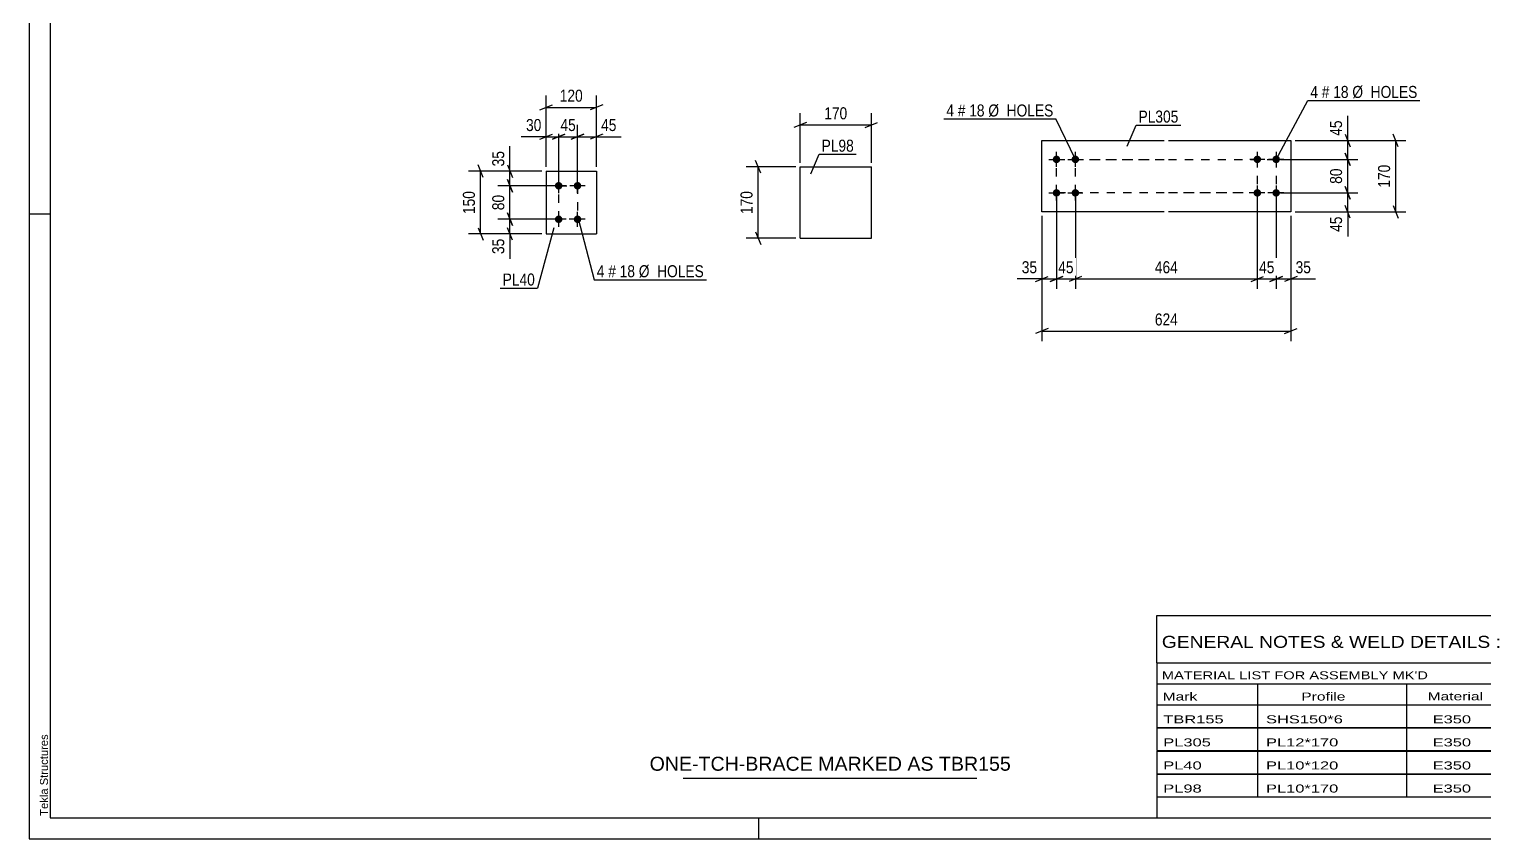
# Model space of a CAD drawing. Header units: millimetres. Extents: x 0 to 594, y 0 to 420.
# Drawn here: x 0 to 347.2, y 0 to 193.1 of the extents above; entities that cross this region are included whole.
import ezdxf

# ---------------------------------------------------------------- set-up
doc = ezdxf.new("R2010")
doc.units = ezdxf.units.MM
doc.linetypes.add('DXK_LINE_DOT2', pattern=[3.9198, 1.9599, -1.9599])
doc.styles.add('Arial', font='ARIAL.TTF', dxfattribs={"height": 0.2})
doc.styles.add('Arial Narrow', font='ARIALN.TTF', dxfattribs={"height": 0.2})

# ---------------------------------------------------------------- blocks, each defined once
blk = doc.blocks.new('Unknown-580574849-1131')
at = {"color": 5, "linetype": 'Continuous'}
for p, q in [((0, 420), (0, 0)), ((5, 415), (5, 5)), ((5, 149), (0, 149)), ((5, 5), (589, 5)), ((174, 0), (174, 5)), ((0, 0), (594, 0))]:
    blk.add_line(p, q, dxfattribs=at)
at = {"color": 174, "linetype": 'Continuous', "style": 'Arial'}
blk.add_text('Tekla Structures', height=1.9102, rotation=90, dxfattribs=at).set_placement((4.5, 5.5))
blk = doc.blocks.new('Part-580574849-3547 - 3546')
at = {"color": 2, "linetype": 'Continuous'}
for p, q in [((241.53, 166.57), (270.73, 166.57)), ((241.53, 149.57), (241.53, 166.57)), ((271.73, 166.57), (300.93, 166.57)), ((300.93, 166.57), (300.93, 149.57)), ((270.73, 149.57), (241.53, 149.57)), ((300.93, 149.57), (271.73, 149.57))]:
    blk.add_line(p, q, dxfattribs=at)
blk = doc.blocks.new('Bolt-580574849-3548 - 3546')
at = {"linetype": 'Continuous'}
for points in [[(292.93, 161.17, -1), (292.93, 162.97, -1)], [(297.43, 161.17, -1), (297.43, 162.97, -1)], [(292.93, 153.17, -1), (292.93, 154.97, -1)], [(297.43, 153.17, -1), (297.43, 154.97, -1)]]:
    blk.add_hatch(color=1, dxfattribs=at).paths.add_polyline_path(points)
at = {"color": 1, "linetype": 'Continuous'}
for p, q in [((292.93, 163.87), (292.93, 160.27)), ((297.43, 163.87), (297.43, 160.27)), ((294.73, 162.07), (291.13, 162.07)), ((299.23, 162.07), (295.63, 162.07)), ((294.73, 154.07), (291.13, 154.07)), ((292.93, 155.87), (292.93, 152.27)), ((299.23, 154.07), (295.63, 154.07)), ((297.43, 155.87), (297.43, 152.27))]:
    blk.add_line(p, q, dxfattribs=at)
blk = doc.blocks.new('Bolt-580574849-3549 - 3546')
at = {"linetype": 'Continuous'}
for points in [[(245.03, 162.97, -1), (245.03, 161.17, -1)], [(249.53, 162.97, -1), (249.53, 161.17, -1)], [(245.03, 154.97, -1), (245.03, 153.17, -1)], [(249.53, 154.97, -1), (249.53, 153.17, -1)]]:
    blk.add_hatch(color=1, dxfattribs=at).paths.add_polyline_path(points)
at = {"color": 1, "linetype": 'Continuous'}
for p, q in [((245.03, 160.27), (245.03, 163.87)), ((249.53, 160.27), (249.53, 163.87)), ((243.23, 162.07), (246.83, 162.07)), ((247.73, 162.07), (251.33, 162.07)), ((243.23, 154.07), (246.83, 154.07)), ((245.03, 152.27), (245.03, 155.87)), ((247.73, 154.07), (251.33, 154.07)), ((249.53, 152.27), (249.53, 155.87))]:
    blk.add_line(p, q, dxfattribs=at)
blk = doc.blocks.new('Bolt-580574849-2195 - 2156')
at = {"linetype": 'Continuous'}
for points in [[(126.3, 154.88, -1), (126.3, 156.68, -1)], [(130.8, 154.88, -1), (130.8, 156.68, -1)], [(126.3, 146.88, -1), (126.3, 148.68, -1)], [(130.8, 146.88, -1), (130.8, 148.68, -1)]]:
    blk.add_hatch(color=1, dxfattribs=at).paths.add_polyline_path(points)
at = {"color": 1, "linetype": 'Continuous'}
for p, q in [((126.3, 153.98), (126.3, 157.58)), ((130.8, 153.98), (130.8, 157.58)), ((128.1, 155.78), (124.5, 155.78)), ((132.6, 155.78), (129, 155.78)), ((126.3, 145.98), (126.3, 149.58)), ((130.8, 145.98), (130.8, 149.58)), ((128.1, 147.78), (124.5, 147.78)), ((132.6, 147.78), (129, 147.78))]:
    blk.add_line(p, q, dxfattribs=at)
blk = doc.blocks.new('Part-580574849-2162 - 2156')
at = {"color": 2, "linetype": 'Continuous'}
for p, q in [((123.3, 159.28), (123.3, 144.28)), ((123.3, 159.28), (135.3, 159.28)), ((135.3, 159.28), (135.3, 144.28)), ((123.3, 144.28), (135.3, 144.28))]:
    blk.add_line(p, q, dxfattribs=at)
blk = doc.blocks.new('Part-580574849-2399 - 2393')
at = {"color": 2, "linetype": 'Continuous'}
for p, q in [((183.88, 143.28), (183.88, 160.28)), ((183.88, 160.28), (200.88, 160.28)), ((200.88, 143.28), (200.88, 160.28)), ((183.88, 143.28), (200.88, 143.28))]:
    blk.add_line(p, q, dxfattribs=at)
blk = doc.blocks.new('Rectangle-580574849-3720 - 3546')
at = {"color": 1, "linetype": 'DXK_LINE_DOT2'}
for p, q in [((245.03, 162.07), (270.73, 162.07)), ((245.03, 154.07), (245.03, 162.07)), ((271.73, 162.07), (297.43, 162.07)), ((297.43, 162.07), (297.43, 154.07)), ((270.73, 154.07), (245.03, 154.07)), ((297.43, 154.07), (271.73, 154.07))]:
    blk.add_line(p, q, dxfattribs=at)
blk = doc.blocks.new('Rectangle-580574849-2379 - 2156')
at = {"color": 1, "linetype": 'DXK_LINE_DOT2'}
blk.add_lwpolyline([(126.3, 155.78), (130.8, 155.78), (130.8, 147.78), (126.3, 147.78), (126.3, 155.78)], close=True, dxfattribs=at)
blk = doc.blocks.new('Rectangle-580574849-3730 - 3546')
at = {"color": 1, "linetype": 'DXK_LINE_DOT2'}
for p, q in [((249.53, 162.07), (270.73, 162.07)), ((249.53, 154.07), (249.53, 162.07)), ((271.73, 162.07), (292.93, 162.07)), ((292.93, 162.07), (292.93, 154.07)), ((270.73, 154.07), (249.53, 154.07)), ((292.93, 154.07), (271.73, 154.07))]:
    blk.add_line(p, q, dxfattribs=at)
blk = doc.blocks.new('StraightDimension-580574849-3554 - 3546')
at = {"color": 7, "linetype": 'Continuous'}
for p, q in [((297.43, 153.07), (297.43, 131.16)), ((300.93, 148.57), (300.93, 131.16)), ((295.93, 132.96), (298.93, 134.16)), ((297.43, 133.56), (300.93, 133.56)), ((302.43, 134.16), (299.43, 132.96))]:
    blk.add_line(p, q, dxfattribs=at)
at = {"color": 0}
blk.add_wipeout([(306.31, 134.31), (306.31, 138.51), (301.46, 138.51), (301.46, 134.31)], dxfattribs=at)
at = {"color": 7, "linetype": 'Continuous'}
blk.add_line((300.93, 133.56), (306.84, 133.56), dxfattribs=at)
blk.add_line((300.93, 133.56), (306.84, 133.56), dxfattribs=at)
at = {"color": 3, "style": 'Arial Narrow'}
blk.add_text('35', height=2.863, dxfattribs=at).set_placement((302.06, 134.91))
blk = doc.blocks.new('StraightDimension-580574849-3555 - 3546')
at = {"color": 7, "linetype": 'Continuous'}
for p, q in [((292.93, 153.07), (292.93, 131.16)), ((297.43, 153.07), (297.43, 131.16)), ((291.43, 132.96), (294.43, 134.16)), ((292.93, 133.56), (297.43, 133.56)), ((298.93, 134.16), (295.93, 132.96))]:
    blk.add_line(p, q, dxfattribs=at)
at = {"color": 0}
blk.add_wipeout([(297.61, 134.31), (297.61, 138.51), (292.75, 138.51), (292.75, 134.31)], dxfattribs=at)
at = {"color": 3, "style": 'Arial Narrow'}
blk.add_text('45', height=2.863, dxfattribs=at).set_placement((293.35, 134.91))
blk = doc.blocks.new('StraightDimension-580574849-3556 - 3546')
at = {"color": 7, "linetype": 'Continuous'}
for p, q in [((249.53, 153.07), (249.53, 131.16)), ((292.93, 153.07), (292.93, 131.16)), ((251.03, 134.16), (248.03, 132.96)), ((249.53, 133.56), (292.93, 133.56)), ((291.43, 132.96), (294.43, 134.16))]:
    blk.add_line(p, q, dxfattribs=at)
at = {"color": 0}
blk.add_wipeout([(274.57, 134.31), (274.57, 138.51), (267.89, 138.51), (267.89, 134.31)], dxfattribs=at)
at = {"color": 3, "style": 'Arial Narrow'}
blk.add_text('464', height=2.863, dxfattribs=at).set_placement((268.49, 134.91))
blk = doc.blocks.new('StraightDimension-580574849-3557 - 3546')
at = {"color": 7, "linetype": 'Continuous'}
for p, q in [((245.03, 153.07), (245.03, 131.16)), ((249.53, 153.07), (249.53, 131.16)), ((243.53, 132.96), (246.53, 134.16)), ((245.03, 133.56), (249.53, 133.56)), ((251.03, 134.16), (248.03, 132.96))]:
    blk.add_line(p, q, dxfattribs=at)
at = {"color": 0}
blk.add_wipeout([(249.71, 134.31), (249.71, 138.51), (244.85, 138.51), (244.85, 134.31)], dxfattribs=at)
at = {"color": 3, "style": 'Arial Narrow'}
blk.add_text('45', height=2.863, dxfattribs=at).set_placement((245.45, 134.91))
blk = doc.blocks.new('StraightDimension-580574849-3558 - 3546')
at = {"color": 7, "linetype": 'Continuous'}
for p, q in [((245.03, 153.07), (245.03, 131.16)), ((241.53, 148.57), (241.53, 131.16)), ((240.03, 132.96), (243.03, 134.16)), ((241.53, 133.56), (245.03, 133.56)), ((246.53, 134.16), (243.53, 132.96))]:
    blk.add_line(p, q, dxfattribs=at)
at = {"color": 0}
blk.add_wipeout([(241.01, 134.31), (241.01, 138.51), (236.15, 138.51), (236.15, 134.31)], dxfattribs=at)
at = {"color": 7, "linetype": 'Continuous'}
blk.add_line((241.53, 133.56), (235.62, 133.56), dxfattribs=at)
blk.add_line((241.53, 133.56), (235.62, 133.56), dxfattribs=at)
at = {"color": 3, "style": 'Arial Narrow'}
blk.add_text('35', height=2.863, dxfattribs=at).set_placement((236.75, 134.91))
blk = doc.blocks.new('StraightDimension-580574849-3574 - 3546')
at = {"color": 7, "linetype": 'Continuous'}
for p, q in [((241.53, 148.57), (241.53, 118.71)), ((300.93, 148.57), (300.93, 118.71)), ((243.03, 121.71), (240.03, 120.51)), ((299.43, 120.51), (302.43, 121.71)), ((241.53, 121.11), (300.93, 121.11))]:
    blk.add_line(p, q, dxfattribs=at)
at = {"color": 0}
blk.add_wipeout([(274.57, 121.86), (274.57, 126.06), (267.89, 126.06), (267.89, 121.86)], dxfattribs=at)
at = {"color": 3, "style": 'Arial Narrow'}
blk.add_text('624', height=2.863, dxfattribs=at).set_placement((268.49, 122.46))
blk = doc.blocks.new('StraightDimension-580574849-3594 - 3546')
at = {"color": 7, "linetype": 'Continuous'}
for p, q in [((326.54, 165.07), (325.34, 168.07)), ((301.93, 166.57), (328.34, 166.57)), ((325.94, 149.57), (325.94, 166.57)), ((301.93, 149.57), (328.34, 149.57)), ((325.34, 151.07), (326.54, 148.07))]:
    blk.add_line(p, q, dxfattribs=at)
at = {"color": 0}
blk.add_wipeout([(325.19, 161.41), (320.99, 161.41), (320.99, 154.72), (325.19, 154.72)], dxfattribs=at)
at = {"color": 3, "style": 'Arial Narrow'}
blk.add_text('170', height=2.863, rotation=90.0002, dxfattribs=at).set_placement((324.59, 155.32))
blk = doc.blocks.new('StraightDimension-580574849-3698 - 3546')
at = {"color": 7, "linetype": 'Continuous'}
for p, q in [((313.88, 168.07), (315.08, 165.07)), ((301.93, 166.57), (316.88, 166.57)), ((315.08, 160.57), (313.88, 163.57)), ((314.48, 162.07), (314.48, 166.57)), ((298.43, 162.07), (316.88, 162.07))]:
    blk.add_line(p, q, dxfattribs=at)
at = {"color": 0}
blk.add_wipeout([(313.73, 171.95), (309.53, 171.95), (309.53, 167.09), (313.73, 167.09)], dxfattribs=at)
at = {"color": 7, "linetype": 'Continuous'}
blk.add_line((314.48, 166.57), (314.48, 172.47), dxfattribs=at)
blk.add_line((314.48, 166.57), (314.48, 172.47), dxfattribs=at)
at = {"color": 3, "style": 'Arial Narrow'}
blk.add_text('45', height=2.863, rotation=90.0002, dxfattribs=at).set_placement((313.13, 167.69))
blk = doc.blocks.new('StraightDimension-580574849-3699 - 3546')
at = {"color": 7, "linetype": 'Continuous'}
for p, q in [((313.88, 163.57), (315.08, 160.57)), ((298.43, 162.07), (316.88, 162.07)), ((314.48, 154.07), (314.48, 162.07)), ((298.43, 154.07), (316.88, 154.07)), ((315.08, 152.57), (313.88, 155.57))]:
    blk.add_line(p, q, dxfattribs=at)
at = {"color": 0}
blk.add_wipeout([(313.73, 160.49), (309.53, 160.49), (309.53, 155.64), (313.73, 155.64)], dxfattribs=at)
at = {"color": 3, "style": 'Arial Narrow'}
blk.add_text('80', height=2.863, rotation=90.0002, dxfattribs=at).set_placement((313.13, 156.24))
blk = doc.blocks.new('StraightDimension-580574849-3700 - 3546')
at = {"color": 7, "linetype": 'Continuous'}
for p, q in [((298.43, 154.07), (316.88, 154.07)), ((313.88, 155.57), (315.08, 152.57)), ((314.48, 149.57), (314.48, 154.07)), ((301.93, 149.57), (316.88, 149.57)), ((315.08, 148.07), (313.88, 151.07))]:
    blk.add_line(p, q, dxfattribs=at)
at = {"color": 0}
blk.add_wipeout([(313.73, 149.04), (309.53, 149.04), (309.53, 144.18), (313.73, 144.18)], dxfattribs=at)
at = {"color": 7, "linetype": 'Continuous'}
blk.add_line((314.48, 149.57), (314.48, 143.66), dxfattribs=at)
blk.add_line((314.48, 149.57), (314.48, 143.66), dxfattribs=at)
at = {"color": 3, "style": 'Arial Narrow'}
blk.add_text('45', height=2.863, rotation=90.0002, dxfattribs=at).set_placement((313.13, 144.78))
blk = doc.blocks.new('StraightDimension-580574849-2295 - 2156')
at = {"color": 7, "linetype": 'Continuous'}
for p, q in [((114.07, 160.78), (115.27, 157.78)), ((122.3, 159.28), (111.82, 159.28)), ((115.27, 154.28), (114.07, 157.28)), ((114.67, 155.78), (114.67, 159.28)), ((125.3, 155.78), (111.82, 155.78))]:
    blk.add_line(p, q, dxfattribs=at)
at = {"color": 0}
blk.add_wipeout([(113.92, 164.66), (109.72, 164.66), (109.72, 159.8), (113.92, 159.8)], dxfattribs=at)
at = {"color": 7, "linetype": 'Continuous'}
blk.add_line((114.67, 159.28), (114.67, 165.18), dxfattribs=at)
blk.add_line((114.67, 159.28), (114.67, 165.18), dxfattribs=at)
at = {"color": 3, "style": 'Arial Narrow'}
blk.add_text('35', height=2.863, rotation=90.0002, dxfattribs=at).set_placement((113.32, 160.4))
blk = doc.blocks.new('StraightDimension-580574849-2272 - 2156')
at = {"color": 7, "linetype": 'Continuous'}
for p, q in [((125.3, 147.78), (111.82, 147.78)), ((114.07, 149.28), (115.27, 146.28)), ((114.67, 144.28), (114.67, 147.78)), ((122.3, 144.28), (111.82, 144.28)), ((115.27, 142.78), (114.07, 145.78))]:
    blk.add_line(p, q, dxfattribs=at)
at = {"color": 0}
blk.add_wipeout([(113.92, 143.75), (109.72, 143.75), (109.72, 138.89), (113.92, 138.89)], dxfattribs=at)
at = {"color": 7, "linetype": 'Continuous'}
blk.add_line((114.67, 144.28), (114.67, 138.37), dxfattribs=at)
blk.add_line((114.67, 144.28), (114.67, 138.37), dxfattribs=at)
at = {"color": 3, "style": 'Arial Narrow'}
blk.add_text('35', height=2.863, rotation=90.0002, dxfattribs=at).set_placement((113.32, 139.49))
blk = doc.blocks.new('StraightDimension-580574849-2285 - 2156')
at = {"color": 7, "linetype": 'Continuous'}
for p, q in [((114.07, 157.28), (115.27, 154.28)), ((125.3, 155.78), (111.82, 155.78)), ((114.67, 147.78), (114.67, 155.78)), ((125.3, 147.78), (111.82, 147.78)), ((115.27, 146.28), (114.07, 149.28))]:
    blk.add_line(p, q, dxfattribs=at)
at = {"color": 0}
blk.add_wipeout([(113.92, 154.2), (109.72, 154.2), (109.72, 149.35), (113.92, 149.35)], dxfattribs=at)
at = {"color": 3, "style": 'Arial Narrow'}
blk.add_text('80', height=2.863, rotation=90.0002, dxfattribs=at).set_placement((113.32, 149.95))
blk = doc.blocks.new('StraightDimension-580574849-2309 - 2156')
at = {"color": 7, "linetype": 'Continuous'}
for p, q in [((108.27, 157.78), (107.07, 160.78)), ((122.3, 159.28), (104.82, 159.28)), ((107.67, 144.28), (107.67, 159.28)), ((122.3, 144.28), (104.82, 144.28)), ((107.07, 145.78), (108.27, 142.78))]:
    blk.add_line(p, q, dxfattribs=at)
at = {"color": 0}
blk.add_wipeout([(106.92, 155.12), (102.72, 155.12), (102.72, 148.43), (106.92, 148.43)], dxfattribs=at)
at = {"color": 3, "style": 'Arial Narrow'}
blk.add_text('150', height=2.863, rotation=90.0002, dxfattribs=at).set_placement((106.32, 149.03))
blk = doc.blocks.new('StraightDimension-580574849-2326 - 2156')
at = {"color": 7, "linetype": 'Continuous'}
for p, q in [((123.3, 160.28), (123.3, 170.33)), ((126.3, 156.78), (126.3, 170.33)), ((121.8, 166.88), (124.8, 168.08)), ((123.3, 167.48), (126.3, 167.48)), ((127.8, 168.08), (124.8, 166.88))]:
    blk.add_line(p, q, dxfattribs=at)
at = {"color": 0}
blk.add_wipeout([(122.77, 168.23), (122.77, 172.43), (117.92, 172.43), (117.92, 168.23)], dxfattribs=at)
at = {"color": 7, "linetype": 'Continuous'}
blk.add_line((123.3, 167.48), (117.39, 167.48), dxfattribs=at)
blk.add_line((123.3, 167.48), (117.39, 167.48), dxfattribs=at)
at = {"color": 3, "style": 'Arial Narrow'}
blk.add_text('30', height=2.863, dxfattribs=at).set_placement((118.52, 168.83))
blk = doc.blocks.new('StraightDimension-580574849-2339 - 2156')
at = {"color": 7, "linetype": 'Continuous'}
for p, q in [((126.3, 156.78), (126.3, 170.33)), ((130.8, 156.78), (130.8, 170.33)), ((124.8, 166.88), (127.8, 168.08)), ((126.3, 167.48), (130.8, 167.48)), ((132.3, 168.08), (129.3, 166.88))]:
    blk.add_line(p, q, dxfattribs=at)
at = {"color": 0}
blk.add_wipeout([(130.98, 168.23), (130.98, 172.43), (126.12, 172.43), (126.12, 168.23)], dxfattribs=at)
at = {"color": 3, "style": 'Arial Narrow'}
blk.add_text('45', height=2.863, dxfattribs=at).set_placement((126.72, 168.83))
blk = doc.blocks.new('StraightDimension-580574849-2349 - 2156')
at = {"color": 7, "linetype": 'Continuous'}
for p, q in [((130.8, 156.78), (130.8, 170.33)), ((135.3, 160.28), (135.3, 170.33)), ((129.3, 166.88), (132.3, 168.08)), ((130.8, 167.48), (135.3, 167.48)), ((136.8, 168.08), (133.8, 166.88))]:
    blk.add_line(p, q, dxfattribs=at)
at = {"color": 0}
blk.add_wipeout([(140.68, 168.23), (140.68, 172.43), (135.82, 172.43), (135.82, 168.23)], dxfattribs=at)
at = {"color": 7, "linetype": 'Continuous'}
blk.add_line((135.3, 167.48), (141.21, 167.48), dxfattribs=at)
blk.add_line((135.3, 167.48), (141.21, 167.48), dxfattribs=at)
at = {"color": 3, "style": 'Arial Narrow'}
blk.add_text('45', height=2.863, dxfattribs=at).set_placement((136.42, 168.83))
blk = doc.blocks.new('StraightDimension-580574849-2363 - 2156')
at = {"color": 7, "linetype": 'Continuous'}
for p, q in [((123.3, 160.28), (123.3, 177.33)), ((135.3, 160.28), (135.3, 177.33)), ((121.8, 173.88), (124.8, 175.08)), ((123.3, 174.48), (135.3, 174.48)), ((136.8, 175.08), (133.8, 173.88))]:
    blk.add_line(p, q, dxfattribs=at)
at = {"color": 0}
blk.add_wipeout([(132.64, 175.23), (132.64, 179.43), (125.96, 179.43), (125.96, 175.23)], dxfattribs=at)
at = {"color": 3, "style": 'Arial Narrow'}
blk.add_text('120', height=2.863, dxfattribs=at).set_placement((126.56, 175.83))
blk = doc.blocks.new('StraightDimension-580574849-2401 - 2393')
at = {"color": 7, "linetype": 'Continuous'}
for p, q in [((185.38, 170.88), (182.38, 169.68)), ((183.88, 161.28), (183.88, 173.13)), ((183.88, 170.28), (200.88, 170.28)), ((199.38, 169.68), (202.38, 170.88)), ((200.88, 161.28), (200.88, 173.13))]:
    blk.add_line(p, q, dxfattribs=at)
at = {"color": 0}
blk.add_wipeout([(195.72, 171.03), (195.72, 175.23), (189.04, 175.23), (189.04, 171.03)], dxfattribs=at)
at = {"color": 3, "style": 'Arial Narrow'}
blk.add_text('170', height=2.863, dxfattribs=at).set_placement((189.64, 171.63))
blk = doc.blocks.new('StraightDimension-580574849-2412 - 2393')
at = {"color": 7, "linetype": 'Continuous'}
for p, q in [((182.88, 160.28), (171.03, 160.28)), ((174.48, 158.78), (173.28, 161.78)), ((173.88, 143.28), (173.88, 160.28)), ((182.88, 143.28), (171.03, 143.28)), ((173.28, 144.78), (174.48, 141.78))]:
    blk.add_line(p, q, dxfattribs=at)
at = {"color": 0}
blk.add_wipeout([(173.13, 155.12), (168.93, 155.12), (168.93, 148.43), (173.13, 148.43)], dxfattribs=at)
at = {"color": 3, "style": 'Arial Narrow'}
blk.add_text('170', height=2.863, rotation=90.0002, dxfattribs=at).set_placement((172.53, 149.03))
blk = doc.blocks.new('Unknown-580574849-4430')
at = {"color": 7, "linetype": 'Continuous'}
for p, q in [((269, 53.25), (429, 53.25)), ((269, 42), (269, 53.25)), ((429, 53.25), (429, 42)), ((269, 42), (429, 42)), ((269, 42), (269, 37)), ((429, 42), (429, 37)), ((269, 37), (429, 37)), ((269, 37), (269, 32)), ((293, 37), (293, 32)), ((328.5, 37), (328.5, 32)), ((354.5, 37), (354.5, 32)), ((367.5, 37), (367.5, 32)), ((385, 37), (385, 32)), ((407, 37), (407, 32)), ((429, 37), (429, 32)), ((269, 32), (429, 32)), ((269, 31.95), (269, 26.55)), ((269, 31.95), (429, 31.95)), ((293, 32), (293, 26.5)), ((328.5, 32), (328.5, 26.5)), ((354.5, 32), (354.5, 26.5)), ((367.5, 32), (367.5, 26.5)), ((385, 32), (385, 26.5)), ((407, 32), (407, 26.5)), ((429, 31.95), (429, 26.55)), ((269, 26.55), (429, 26.55)), ((269, 26.45), (269, 21.05)), ((269, 26.45), (429, 26.45)), ((293, 26.5), (293, 21)), ((328.5, 26.5), (328.5, 21)), ((354.5, 26.5), (354.5, 21)), ((367.5, 26.5), (367.5, 21)), ((385, 26.5), (385, 21)), ((407, 26.5), (407, 21)), ((429, 26.45), (429, 21.05)), ((269, 21.05), (429, 21.05)), ((269, 20.95), (269, 15.55)), ((269, 20.95), (429, 20.95)), ((293, 21), (293, 15.5)), ((328.5, 21), (328.5, 15.5)), ((354.5, 21), (354.5, 15.5)), ((367.5, 21), (367.5, 15.5)), ((385, 21), (385, 15.5)), ((407, 21), (407, 15.5)), ((429, 20.95), (429, 15.55)), ((269, 15.55), (429, 15.55)), ((269, 15.45), (269, 10.05)), ((269, 15.45), (429, 15.45)), ((293, 15.5), (293, 10)), ((328.5, 15.5), (328.5, 10)), ((354.5, 15.5), (354.5, 10)), ((367.5, 15.5), (367.5, 10)), ((385, 15.5), (385, 10)), ((407, 15.5), (407, 10)), ((429, 15.45), (429, 10.05)), ((269, 10.05), (429, 10.05)), ((269, 10), (429, 10)), ((269, 10), (269, 5)), ((385, 10), (385, 5)), ((407, 10), (407, 5)), ((429, 10), (429, 5)), ((269, 5), (429, 5))]:
    blk.add_line(p, q, dxfattribs=at)
at = {"color": 7, "style": 'Arial Narrow'}
for s, height, width, p in [('GENERAL NOTES & WELD DETAILS :', 2.8633, 1.4, (270.15, 45.56)), ('REFER TYP DRAWING TYP-01', 1.9089, 1.6, (353.7, 45.66)), ("MATERIAL LIST FOR ASSEMBLY MK'D", 1.9089, 1.6, (270.15, 38.06)), ('TBR155', 1.909, 1.794707, (361.59, 37.97)), ('1', 1.91, 1.794707, (391.08, 38.06)), ('No. Required', 1.9089, 1.6, (400.41, 38.06)), ('Mark', 1.909, 1.7, (270.34, 33)), ('Profile', 1.909, 1.7, (303.41, 33)), ('Material', 1.909, 1.7, (333.54, 33.06)), ('No.', 1.909, 1.7, (358.5, 33.06)), ('Length', 1.909, 1.7, (369, 33.06)), ('Area', 1.909, 1.7, (391.5, 33.06)), ('Weight', 1.909, 1.7, (411, 33.06))]:
    blk.add_text(s, height=height, dxfattribs=dict(at, width=width)).set_placement(p)
at = {"color": 7, "linetype": 'Continuous', "style": 'Arial Narrow'}
for s, height, width, p in [('TBR155', 1.909, 1.794707, (270.5, 27.56)), ('SHS150*6', 1.909, 1.794707, (295, 27.56)), ('E350', 1.909, 1.794707, (334.74, 27.56)), ('1', 1.91, 1.794707, (358.86, 27.56)), ('5428', 1.909, 1.794707, (371.58, 27.56)), ('3.3', 1.909, 1.794707, (395.32, 27.56)), ('146.9', 1.909, 1.794707, (411.96, 27.56)), ('PL305', 1.909, 1.794707, (270.5, 22.06)), ('PL12*170', 1.909, 1.794707, (295, 22.06)), ('E350', 1.909, 1.794707, (334.74, 22.06)), ('1', 1.91, 1.794707, (358.86, 22.06)), ('624', 1.909, 1.794707, (373.77, 22.06)), ('0.2', 1.909, 1.794707, (395.32, 22.06)), ('10.0', 1.909, 1.794707, (414.14, 22.06)), ('PL40', 1.909, 1.794707, (270.5, 16.56)), ('PL10*120', 1.909, 1.794707, (295, 16.56)), ('E350', 1.909, 1.794707, (334.74, 16.56)), ('4', 1.91, 1.794707, (358.86, 16.56)), ('150', 1.909, 1.794707, (373.77, 16.56)), ('0.0', 1.909, 1.794707, (395.32, 16.56)), ('5.7', 1.909, 1.794707, (416.33, 16.56)), ('PL98', 1.909, 1.794707, (270.5, 11.06)), ('PL10*170', 1.909, 1.794707, (295, 11.06)), ('E350', 1.909, 1.794707, (334.74, 11.06)), ('2', 1.91, 1.794707, (358.86, 11.06)), ('170', 1.909, 1.794707, (373.77, 11.06)), ('0.1', 1.909, 1.794707, (395.32, 11.06)), ('4.5', 1.909, 1.794707, (416.33, 11.06)), ('Total', 1.909, 1.7, (371.33, 6.5)), ('3.8', 1.909, 1.794707, (394.83, 6.5)), ('167.1', 1.909, 1.794707, (411.96, 6.5))]:
    blk.add_text(s, height=height, dxfattribs=dict(at, width=width)).set_placement(p)
blk = doc.blocks.new('Unknown-580574849-4431')
at = {"color": 7, "linetype": 'Continuous'}
blk.add_line((156, 14.5), (226, 14.5), dxfattribs=at)
at = {"color": 7, "style": 'Arial'}
blk.add_text('ONE-TCH-BRACE MARKED AS TBR155', height=3.3428, dxfattribs=at).set_placement((147.99, 16.25))
blk = doc.blocks.new('Mark-580574849-3601 - 3546')
at = {"color": 0}
blk.add_wipeout([(220.59, 172.3), (220.59, 175.3), (218.76, 175.3), (218.76, 172.3)], dxfattribs=at)
blk.add_wipeout([(220.59, 172.3), (220.59, 175.3), (218.76, 175.3), (218.76, 172.3)], dxfattribs=at)
blk.add_wipeout([(223.31, 172.3), (223.31, 175.3), (221.49, 175.3), (221.49, 172.3)], dxfattribs=at)
blk.add_wipeout([(223.31, 172.3), (223.31, 175.3), (221.49, 175.3), (221.49, 172.3)], dxfattribs=at)
at = {"color": 3, "style": 'Arial Narrow'}
blk.add_text('4', height=2.86, dxfattribs=at).set_placement((218.76, 172.3))
at = {"color": 0}
blk.add_wipeout([(227.87, 172.3), (227.87, 175.3), (224.21, 175.3), (224.21, 172.3)], dxfattribs=at)
blk.add_wipeout([(227.87, 172.3), (227.87, 175.3), (224.21, 175.3), (224.21, 172.3)], dxfattribs=at)
at = {"color": 3, "style": 'Arial Narrow'}
blk.add_text('#', height=2.86, dxfattribs=at).set_placement((221.49, 172.3))
at = {"color": 0}
blk.add_wipeout([(244.3, 172.3), (244.3, 175.3), (228.77, 175.3), (228.77, 172.3)], dxfattribs=at)
blk.add_wipeout([(244.3, 172.3), (244.3, 175.3), (228.77, 175.3), (228.77, 172.3)], dxfattribs=at)
at = {"color": 7, "linetype": 'Continuous'}
for p in [(218.16, 171.7), (249.53, 162.07)]:
    blk.add_line(p, (244.9, 171.7), dxfattribs=at)
at = {"color": 3, "style": 'Arial Narrow'}
for s, p in [('18', (224.21, 172.3)), ('Ø  HOLES', (228.77, 172.3))]:
    blk.add_text(s, height=2.863, dxfattribs=at).set_placement(p)
blk = doc.blocks.new('Mark-580574849-3597 - 3546')
at = {"color": 0}
blk.add_wipeout([(274.1, 170.84), (274.1, 173.84), (264.6, 173.84), (264.6, 170.84)], dxfattribs=at)
blk.add_wipeout([(274.1, 170.84), (274.1, 173.84), (264.6, 173.84), (264.6, 170.84)], dxfattribs=at)
at = {"color": 30, "linetype": 'Continuous'}
for p, q in [((261.86, 165.22), (264, 170.24)), ((264, 170.24), (274.7, 170.24))]:
    blk.add_line(p, q, dxfattribs=at)
at = {"color": 3, "style": 'Arial Narrow'}
blk.add_text('PL305', height=2.863, dxfattribs=at).set_placement((264.6, 170.84))
blk = doc.blocks.new('Mark-580574849-3600 - 3546')
at = {"color": 0}
blk.add_wipeout([(307.4, 176.72), (307.4, 179.72), (305.58, 179.72), (305.58, 176.72)], dxfattribs=at)
blk.add_wipeout([(307.4, 176.72), (307.4, 179.72), (305.58, 179.72), (305.58, 176.72)], dxfattribs=at)
at = {"color": 7, "linetype": 'Continuous'}
blk.add_line((297.43, 162.07), (304.98, 176.12), dxfattribs=at)
at = {"color": 0}
blk.add_wipeout([(310.13, 176.72), (310.13, 179.72), (308.3, 179.72), (308.3, 176.72)], dxfattribs=at)
blk.add_wipeout([(310.13, 176.72), (310.13, 179.72), (308.3, 179.72), (308.3, 176.72)], dxfattribs=at)
at = {"color": 3, "style": 'Arial Narrow'}
blk.add_text('4', height=2.86, dxfattribs=at).set_placement((305.58, 176.72))
at = {"color": 0}
blk.add_wipeout([(314.69, 176.72), (314.69, 179.72), (311.03, 179.72), (311.03, 176.72)], dxfattribs=at)
blk.add_wipeout([(314.69, 176.72), (314.69, 179.72), (311.03, 179.72), (311.03, 176.72)], dxfattribs=at)
at = {"color": 3, "style": 'Arial Narrow'}
blk.add_text('#', height=2.86, dxfattribs=at).set_placement((308.3, 176.72))
at = {"color": 0}
blk.add_wipeout([(331.12, 176.72), (331.12, 179.72), (315.59, 179.72), (315.59, 176.72)], dxfattribs=at)
blk.add_wipeout([(331.12, 176.72), (331.12, 179.72), (315.59, 179.72), (315.59, 176.72)], dxfattribs=at)
at = {"color": 7, "linetype": 'Continuous'}
blk.add_line((304.98, 176.12), (331.72, 176.12), dxfattribs=at)
at = {"color": 3, "style": 'Arial Narrow'}
for s, p in [('18', (311.03, 176.72)), ('Ø  HOLES', (315.59, 176.72))]:
    blk.add_text(s, height=2.863, dxfattribs=at).set_placement(p)
blk = doc.blocks.new('Mark-580574849-2158 - 2156')
at = {"color": 0}
blk.add_wipeout([(120.62, 131.98), (120.62, 134.98), (112.95, 134.98), (112.95, 131.98)], dxfattribs=at)
blk.add_wipeout([(120.62, 131.98), (120.62, 134.98), (112.95, 134.98), (112.95, 131.98)], dxfattribs=at)
at = {"color": 30, "linetype": 'Continuous'}
for p in [(125.14, 145.78), (112.35, 131.38)]:
    blk.add_line(p, (121.22, 131.38), dxfattribs=at)
at = {"color": 3, "style": 'Arial Narrow'}
blk.add_text('PL40', height=2.863, dxfattribs=at).set_placement((112.95, 131.98))
blk = doc.blocks.new('Mark-580574849-2191 - 2156')
at = {"color": 0}
blk.add_wipeout([(137.23, 133.96), (137.23, 136.96), (135.4, 136.96), (135.4, 133.96)], dxfattribs=at)
blk.add_wipeout([(137.23, 133.96), (137.23, 136.96), (135.4, 136.96), (135.4, 133.96)], dxfattribs=at)
at = {"color": 7, "linetype": 'Continuous'}
blk.add_line((130.92, 147.93), (134.8, 133.36), dxfattribs=at)
at = {"color": 0}
blk.add_wipeout([(139.95, 133.96), (139.95, 136.96), (138.13, 136.96), (138.13, 133.96)], dxfattribs=at)
blk.add_wipeout([(139.95, 133.96), (139.95, 136.96), (138.13, 136.96), (138.13, 133.96)], dxfattribs=at)
at = {"color": 3, "style": 'Arial Narrow'}
blk.add_text('4', height=2.86, dxfattribs=at).set_placement((135.4, 133.96))
at = {"color": 0}
blk.add_wipeout([(144.51, 133.96), (144.51, 136.96), (140.85, 136.96), (140.85, 133.96)], dxfattribs=at)
blk.add_wipeout([(144.51, 133.96), (144.51, 136.96), (140.85, 136.96), (140.85, 133.96)], dxfattribs=at)
at = {"color": 3, "style": 'Arial Narrow'}
blk.add_text('#', height=2.86, dxfattribs=at).set_placement((138.13, 133.96))
at = {"color": 0}
blk.add_wipeout([(160.94, 133.96), (160.94, 136.96), (145.41, 136.96), (145.41, 133.96)], dxfattribs=at)
blk.add_wipeout([(160.94, 133.96), (160.94, 136.96), (145.41, 136.96), (145.41, 133.96)], dxfattribs=at)
at = {"color": 7, "linetype": 'Continuous'}
blk.add_line((134.8, 133.36), (161.54, 133.36), dxfattribs=at)
at = {"color": 3, "style": 'Arial Narrow'}
for s, p in [('18', (140.85, 133.96)), ('Ø  HOLES', (145.41, 133.96))]:
    blk.add_text(s, height=2.863, dxfattribs=at).set_placement(p)
blk = doc.blocks.new('Mark-580574849-2395 - 2393')
at = {"color": 0}
blk.add_wipeout([(196.69, 163.9), (196.69, 166.9), (189.02, 166.9), (189.02, 163.9)], dxfattribs=at)
blk.add_wipeout([(196.69, 163.9), (196.69, 166.9), (189.02, 166.9), (189.02, 163.9)], dxfattribs=at)
at = {"color": 30, "linetype": 'Continuous'}
for p, q in [((186.46, 158.62), (188.42, 163.3)), ((188.42, 163.3), (197.29, 163.3))]:
    blk.add_line(p, q, dxfattribs=at)
at = {"color": 3, "style": 'Arial Narrow'}
blk.add_text('PL98', height=2.863, dxfattribs=at).set_placement((189.02, 163.9))

msp = doc.modelspace()

# ---------------------------------------------------------------- block references
for name in ['Unknown-580574849-1131', 'Part-580574849-3547 - 3546', 'Bolt-580574849-3549 - 3546', 'Bolt-580574849-3548 - 3546', 'Part-580574849-2399 - 2393', 'Rectangle-580574849-3720 - 3546', 'Rectangle-580574849-3730 - 3546', 'Part-580574849-2162 - 2156', 'Bolt-580574849-2195 - 2156', 'Rectangle-580574849-2379 - 2156', 'Unknown-580574849-4430', 'Unknown-580574849-4431']:
    msp.add_blockref(name, (0, 0))

# ---------------------------------------------------------------- next in the draw order: block references
for name in ['StraightDimension-580574849-2401 - 2393', 'Mark-580574849-3601 - 3546', 'Mark-580574849-3597 - 3546', 'StraightDimension-580574849-2295 - 2156', 'StraightDimension-580574849-3554 - 3546', 'StraightDimension-580574849-2272 - 2156', 'Mark-580574849-2191 - 2156']:
    msp.add_blockref(name, (0, 0))

# ---------------------------------------------------------------- next in the draw order: block references
for name in ['Mark-580574849-2395 - 2393', 'StraightDimension-580574849-2412 - 2393', 'StraightDimension-580574849-2285 - 2156', 'StraightDimension-580574849-3555 - 3546']:
    msp.add_blockref(name, (0, 0))

# ---------------------------------------------------------------- next in the draw order: block references
for name in ['StraightDimension-580574849-2309 - 2156', 'StraightDimension-580574849-3556 - 3546']:
    msp.add_blockref(name, (0, 0))

# ---------------------------------------------------------------- next in the draw order: block references
for name in ['StraightDimension-580574849-2326 - 2156', 'StraightDimension-580574849-3557 - 3546', 'Mark-580574849-2158 - 2156']:
    msp.add_blockref(name, (0, 0))

# ---------------------------------------------------------------- next in the draw order: block references
for name in ['StraightDimension-580574849-2339 - 2156', 'StraightDimension-580574849-3558 - 3546']:
    msp.add_blockref(name, (0, 0))

# ---------------------------------------------------------------- next in the draw order: block references
for name in ['StraightDimension-580574849-2349 - 2156', 'StraightDimension-580574849-3574 - 3546']:
    msp.add_blockref(name, (0, 0))

# ---------------------------------------------------------------- next in the draw order: block references
for name in ['StraightDimension-580574849-2363 - 2156', 'StraightDimension-580574849-3594 - 3546']:
    msp.add_blockref(name, (0, 0))

# ---------------------------------------------------------------- next in the draw order: block references
msp.add_blockref('StraightDimension-580574849-3698 - 3546', (0, 0))

# ---------------------------------------------------------------- next in the draw order: block references
msp.add_blockref('StraightDimension-580574849-3699 - 3546', (0, 0))

# ---------------------------------------------------------------- next in the draw order: block references
for name in ['Mark-580574849-3600 - 3546', 'StraightDimension-580574849-3700 - 3546']:
    msp.add_blockref(name, (0, 0))

doc.saveas('drawing.dxf')
